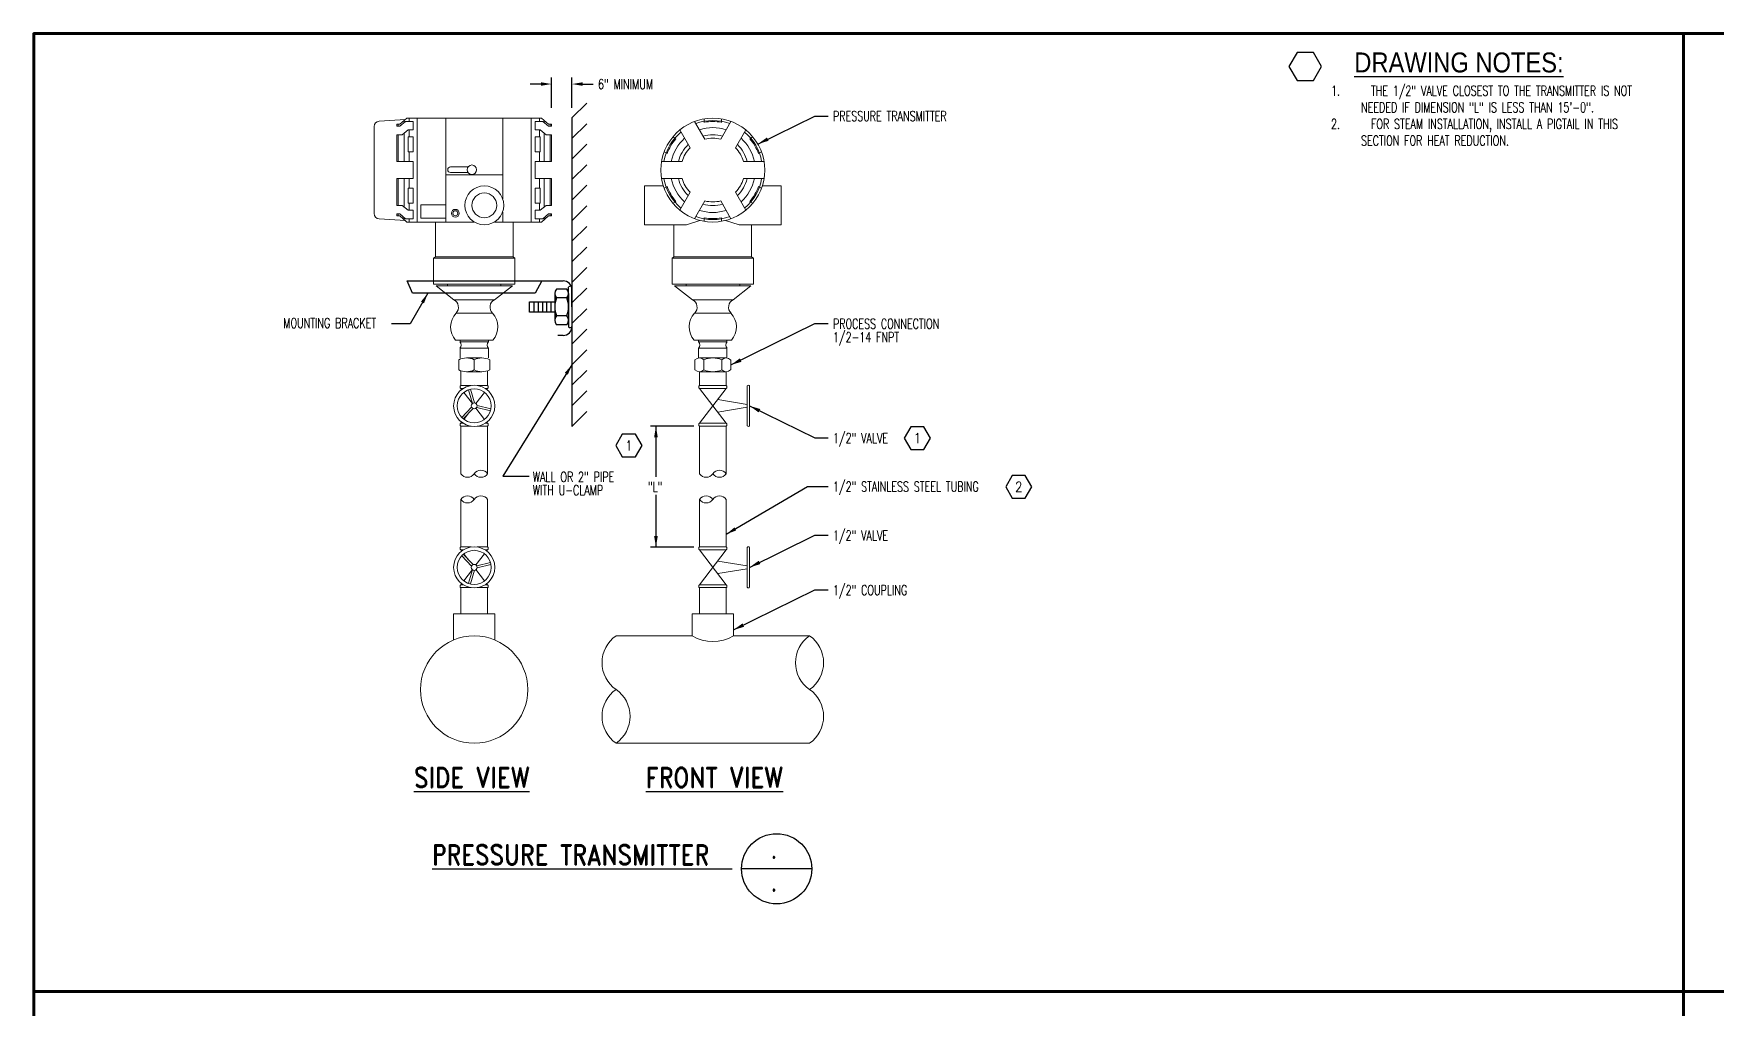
# Model space of a CAD drawing. Header units: inches. Extents: x -3516 to -3144, y -293 to -72.
# Drawn here: x -3516.4 to -3326.6, y -181.5 to -71.6 of the extents above; entities that cross this region are included whole.
import ezdxf
from ezdxf.enums import TextEntityAlignment as Align

# ---------------------------------------------------------------- set-up
doc = ezdxf.new("R2010")
doc.units = ezdxf.units.IN
doc.header["$LTSCALE"] = 0.5
doc.header["$MEASUREMENT"] = 0
doc.layers.get('0').update_dxf_attribs({"lineweight": 18})
doc.layers.get('Defpoints').update_dxf_attribs({"color": 251, "lineweight": 140})
for name, color, linetype in [('FH-TITLES', 101, 'Continuous'), ('MU-PART-NUMB', 21, 'Continuous'), ('MU-PART-NUMB @ 12', 21, 'Continuous')]:
    doc.layers.add(name, color=color, linetype=linetype)
doc.styles.add('ROMAND', font='romand.shx')
doc.styles.add('RomanS', font='romans.shx', dxfattribs={"width": 0.85})
doc.dimstyles.new('FH_Arrow_Leader', dxfattribs={"dimscale": 96, "dimtxt": 0.09375, "dimasz": 0.1, "dimexe": 0.0625, "dimexo": 0.0625, "dimgap": 0.09, "dimtad": 0, "dimtih": 1, "dimtoh": 1, "dimdec": 4, "dimzin": 0, "dimdsep": 46, "dimlunit": 4, "dimtxsty": 'RomanS', "dimcen": 0.09, "dimadec": 0, "dimazin": 0, "dimtfac": 1, "dimtdec": 4, "dimtofl": 0, "dimtmove": 0, "dimatfit": 3, "dimfxl": 1, "dimtolj": 1, "dimtzin": 0, "dimarcsym": 0})

# ---------------------------------------------------------------- blocks, each defined once
blk = doc.blocks.new('Anno_Hexagon')
at = {"color": 0, "linetype": 'ByBlock', "lineweight": -2}
blk.add_lwpolyline([(0.98, 0), (0.49, 0.85), (-0.49, 0.85), (-0.98, 0), (-0.49, -0.85), (0.49, -0.85)], close=True, dxfattribs=at)
at = {"color": 0, "linetype": 'ByBlock', "lineweight": -2, "style": 'RomanS', "width": 0.85}
blk.add_attdef('ID', text='', height=0.75, dxfattribs=at).set_placement((0, 0), align=Align.MIDDLE)

msp = doc.modelspace()

# ---------------------------------------------------------------- linework, layer by layer
for p, q in [((-3474.45, -81.28), (-3477.41, -81.48)), ((-3474.27, -81.12), (-3475.06, -81.82)), ((-3474.44, -81.49), (-3475.06, -82.03)), ((-3474.57, -81.61), (-3474.57, -81.39)), ((-3474.44, -81.49), (-3473.57, -81.49)), ((-3474.27, -81.12), (-3459.12, -81.12)), ((-3474.04, -81.49), (-3474.04, -81.12)), ((-3473.57, -82.46), (-3473.57, -81.49)), ((-3473.13, -81.12), (-3473.13, -92.84)), ((-3469.9, -92.84), (-3469.9, -81.12)), ((-3463.48, -90.21), (-3463.48, -81.12)), ((-3460.25, -81.12), (-3460.25, -92.84)), ((-3458.94, -81.49), (-3459.81, -81.49)), ((-3459.81, -82.46), (-3459.81, -81.49)), ((-3459.34, -81.49), (-3459.34, -81.12)), ((-3459.12, -81.12), (-3458.32, -81.82)), ((-3458.94, -81.49), (-3458.32, -82.03)), ((-3458.81, -81.61), (-3458.81, -81.39)), ((-3441.84, -81.49), (-3440.68, -83.51)), ((-3440.76, -81.6), (-3440.76, -81.2)), ((-3438.9, -83.51), (-3437.74, -81.49)), ((-3438.82, -81.6), (-3438.82, -81.2)), ((-3477.97, -91.89), (-3477.97, -82.08)), ((-3475.41, -81.82), (-3475.41, -82.03)), ((-3475.06, -81.82), (-3475.41, -81.82)), ((-3475.06, -82.03), (-3475.41, -82.03)), ((-3475.41, -82.99), (-3475.41, -86.01)), ((-3474.8, -82.99), (-3475.41, -82.99)), ((-3475.25, -82.03), (-3475.25, -81.82)), ((-3475.25, -86.01), (-3475.25, -82.99)), ((-3474.14, -82.46), (-3474.8, -82.99)), ((-3474.57, -86.01), (-3474.57, -82.81)), ((-3474.14, -82.46), (-3473.57, -82.46)), ((-3474.14, -83.25), (-3473.57, -83.25)), ((-3474.14, -83.25), (-3474.14, -84.93)), ((-3474.04, -83.25), (-3474.04, -82.46)), ((-3473.57, -83.25), (-3473.57, -84.93)), ((-3459.24, -82.46), (-3459.81, -82.46)), ((-3459.81, -83.25), (-3459.81, -84.93)), ((-3459.24, -83.25), (-3459.81, -83.25)), ((-3459.34, -83.25), (-3459.34, -82.46)), ((-3459.24, -82.46), (-3458.58, -82.99)), ((-3459.24, -83.25), (-3459.24, -84.93)), ((-3458.81, -86.01), (-3458.81, -82.81)), ((-3458.58, -82.99), (-3457.97, -82.99)), ((-3458.32, -81.82), (-3457.97, -81.82)), ((-3458.32, -82.03), (-3457.97, -82.03)), ((-3458.13, -82.03), (-3458.13, -81.82)), ((-3458.13, -86.01), (-3458.13, -82.99)), ((-3457.97, -81.82), (-3457.97, -82.03)), ((-3457.97, -82.99), (-3457.97, -86.01)), ((-3444.31, -83.25), (-3443.97, -83.45)), ((-3443.52, -82.46), (-3442.36, -84.47)), ((-3437.22, -84.47), (-3436.06, -82.46)), ((-3435.61, -83.45), (-3435.27, -83.25)), ((-3474.14, -84.93), (-3473.57, -84.93)), ((-3474.04, -86.01), (-3474.04, -84.93)), ((-3459.24, -84.93), (-3459.81, -84.93)), ((-3459.34, -86.01), (-3459.34, -84.93)), ((-3445.28, -84.93), (-3444.94, -85.13)), ((-3434.64, -85.13), (-3434.3, -84.93)), ((-3475.41, -86.01), (-3473.57, -86.01)), ((-3473.57, -87.95), (-3473.57, -86.01)), ((-3469.36, -86.62), (-3467.38, -86.62)), ((-3469.36, -87.26), (-3467.38, -87.26)), ((-3457.97, -86.01), (-3459.81, -86.01)), ((-3459.81, -87.95), (-3459.81, -86.01)), ((-3445.57, -86.01), (-3443.25, -86.01)), ((-3436.33, -86.01), (-3434.01, -86.01)), ((-3475.41, -87.95), (-3473.57, -87.95)), ((-3475.41, -87.95), (-3475.41, -90.97)), ((-3475.25, -90.97), (-3475.25, -87.95)), ((-3474.57, -91.16), (-3474.57, -87.95)), ((-3474.14, -89.03), (-3473.57, -89.03)), ((-3474.14, -89.03), (-3474.14, -90.71)), ((-3474.04, -89.03), (-3474.04, -87.95)), ((-3473.57, -89.03), (-3473.57, -90.71)), ((-3469.9, -87.51), (-3463.48, -87.51)), ((-3457.97, -87.95), (-3459.81, -87.95)), ((-3459.81, -89.03), (-3459.81, -90.71)), ((-3459.24, -89.03), (-3459.81, -89.03)), ((-3459.34, -89.03), (-3459.34, -87.95)), ((-3459.24, -89.03), (-3459.24, -90.71)), ((-3458.81, -91.16), (-3458.81, -87.95)), ((-3458.13, -90.97), (-3458.13, -87.95)), ((-3457.97, -87.95), (-3457.97, -90.97)), ((-3447.49, -88.76), (-3445.37, -88.76)), ((-3447.49, -93.16), (-3447.49, -88.76)), ((-3445.57, -87.95), (-3443.25, -87.95)), ((-3445.28, -89.03), (-3444.94, -88.84)), ((-3436.33, -87.95), (-3434.01, -87.95)), ((-3434.64, -88.84), (-3434.3, -89.03)), ((-3434.2, -88.76), (-3432.09, -88.76)), ((-3432.09, -93.16), (-3432.09, -88.76)), ((-3474.8, -90.97), (-3475.41, -90.97)), ((-3474.14, -91.5), (-3474.8, -90.97)), ((-3474.14, -90.71), (-3473.57, -90.71)), ((-3474.04, -91.5), (-3474.04, -90.71)), ((-3469.9, -90.92), (-3472.69, -90.92)), ((-3472.69, -90.92), (-3472.69, -92.39)), ((-3459.24, -90.71), (-3459.81, -90.71)), ((-3459.34, -91.5), (-3459.34, -90.71)), ((-3459.24, -91.5), (-3458.58, -90.97)), ((-3458.58, -90.97), (-3457.97, -90.97)), ((-3444.31, -90.71), (-3443.97, -90.51)), ((-3443.52, -91.5), (-3442.36, -89.49)), ((-3441.84, -92.47), (-3440.68, -90.46)), ((-3438.9, -90.46), (-3437.74, -92.47)), ((-3437.22, -89.49), (-3436.06, -91.5)), ((-3435.61, -90.51), (-3435.27, -90.71)), ((-3474.45, -92.68), (-3477.41, -92.48)), ((-3475.06, -91.93), (-3475.41, -91.93)), ((-3475.41, -92.15), (-3475.41, -91.93)), ((-3475.06, -92.15), (-3475.41, -92.15)), ((-3475.25, -92.15), (-3475.25, -91.93)), ((-3474.44, -92.47), (-3475.06, -91.93)), ((-3474.27, -92.84), (-3475.06, -92.15)), ((-3474.57, -92.58), (-3474.57, -92.36)), ((-3474.44, -92.47), (-3473.57, -92.47)), ((-3474.27, -92.84), (-3466.69, -92.84)), ((-3474.14, -91.5), (-3473.57, -91.5)), ((-3474.04, -92.84), (-3474.04, -92.47)), ((-3473.57, -92.47), (-3473.57, -91.5)), ((-3472.69, -92.39), (-3469.9, -92.39)), ((-3471.07, -92.84), (-3471.07, -96.78)), ((-3464.41, -92.84), (-3459.12, -92.84)), ((-3463.48, -92.84), (-3463.48, -91.72)), ((-3462.31, -92.84), (-3462.31, -96.78)), ((-3459.24, -91.5), (-3459.81, -91.5)), ((-3459.81, -92.47), (-3459.81, -91.5)), ((-3458.94, -92.47), (-3459.81, -92.47)), ((-3459.34, -92.84), (-3459.34, -92.47)), ((-3459.12, -92.84), (-3458.32, -92.15)), ((-3458.94, -92.47), (-3458.32, -91.93)), ((-3458.81, -92.58), (-3458.81, -92.36)), ((-3458.32, -91.93), (-3457.97, -91.93)), ((-3458.32, -92.15), (-3457.97, -92.15)), ((-3458.13, -92.15), (-3458.13, -91.93)), ((-3457.97, -92.15), (-3457.97, -91.93)), ((-3441.24, -92.66), (-3442.77, -93.16)), ((-3440.76, -92.76), (-3440.76, -92.37)), ((-3438.82, -92.76), (-3438.82, -92.37)), ((-3438.34, -92.66), (-3436.81, -93.16)), ((-3447.49, -93.16), (-3442.77, -93.16)), ((-3444.17, -93.16), (-3444.17, -96.78)), ((-3436.81, -93.16), (-3432.09, -93.16)), ((-3435.41, -93.16), (-3435.41, -96.78)), ((-3471.07, -96.78), (-3471.27, -96.93)), ((-3462.11, -96.93), (-3471.27, -96.93)), ((-3471.27, -96.93), (-3471.27, -99.86)), ((-3471.07, -96.78), (-3462.31, -96.78)), ((-3462.31, -96.78), (-3462.11, -96.93)), ((-3462.11, -96.93), (-3462.11, -99.86)), ((-3444.17, -96.78), (-3444.37, -96.93)), ((-3435.21, -96.93), (-3444.37, -96.93)), ((-3444.37, -96.93), (-3444.37, -99.86)), ((-3444.17, -96.78), (-3435.41, -96.78)), ((-3435.41, -96.78), (-3435.21, -96.93)), ((-3435.21, -96.93), (-3435.21, -99.86)), ((-3471.27, -99.86), (-3462.11, -99.86)), ((-3462.39, -100.03), (-3470.99, -100.03)), ((-3470.99, -100.03), (-3470.99, -100.03)), ((-3470.99, -100.03), (-3468.97, -101.61)), ((-3469.71, -99.86), (-3469.71, -100.03)), ((-3462.39, -100.03), (-3464.41, -101.61)), ((-3463.67, -99.86), (-3463.67, -100.03)), ((-3462.39, -100.03), (-3462.39, -100.03)), ((-3444.37, -99.86), (-3435.21, -99.86)), ((-3435.49, -100.03), (-3444.09, -100.03)), ((-3444.09, -100.03), (-3444.09, -100.03)), ((-3444.09, -100.03), (-3442.07, -101.61)), ((-3442.81, -99.86), (-3442.81, -100.03)), ((-3435.49, -100.03), (-3437.51, -101.61)), ((-3436.76, -99.86), (-3436.76, -100.03)), ((-3435.49, -100.03), (-3435.49, -100.03)), ((-3464.41, -101.61), (-3468.97, -101.61)), ((-3437.51, -101.61), (-3442.07, -101.61)), ((-3468.74, -103.11), (-3464.64, -103.11)), ((-3441.84, -103.11), (-3437.74, -103.11)), ((-3464.59, -106.16), (-3468.79, -106.16)), ((-3468.29, -106.34), (-3468.29, -106.16)), ((-3465.09, -106.34), (-3465.09, -106.16)), ((-3437.69, -106.16), (-3441.89, -106.16)), ((-3441.39, -106.34), (-3441.39, -106.16)), ((-3438.19, -106.34), (-3438.19, -106.16)), ((-3465.09, -106.34), (-3468.29, -106.34)), ((-3468.29, -108.17), (-3468.29, -107.07)), ((-3465.09, -107.07), (-3468.29, -107.07)), ((-3465.09, -108.17), (-3465.09, -107.07)), ((-3438.19, -106.34), (-3441.39, -106.34)), ((-3441.39, -108.17), (-3441.39, -107.07)), ((-3438.19, -107.07), (-3441.39, -107.07)), ((-3438.19, -108.17), (-3438.19, -107.07)), ((-3468.44, -109.52), (-3468.44, -108.37)), ((-3468.2, -109.62), (-3468.2, -111.27)), ((-3467.56, -108.17), (-3465.82, -108.17)), ((-3467.56, -109.72), (-3465.82, -109.72)), ((-3466.69, -109.52), (-3466.69, -108.37)), ((-3465.18, -109.62), (-3465.18, -111.27)), ((-3464.94, -109.52), (-3464.94, -108.37)), ((-3441.8, -109.52), (-3441.8, -108.37)), ((-3438.28, -108.17), (-3441.3, -108.17)), ((-3438.28, -109.72), (-3441.3, -109.72)), ((-3441.3, -109.72), (-3441.3, -111.27)), ((-3440.8, -109.52), (-3440.8, -108.37)), ((-3438.78, -109.52), (-3438.78, -108.37)), ((-3438.28, -109.72), (-3438.28, -111.27)), ((-3437.77, -109.52), (-3437.77, -108.37)), ((-3468.2, -111.27), (-3467.04, -111.27)), ((-3468.2, -111.61), (-3467.94, -111.61)), ((-3468.11, -111.73), (-3468.2, -111.61)), ((-3466.9, -113.3), (-3467.35, -111.77)), ((-3466.67, -113.23), (-3467.12, -111.7)), ((-3466.34, -111.27), (-3465.18, -111.27)), ((-3465.45, -111.61), (-3465.18, -111.61)), ((-3465.18, -111.61), (-3465.27, -111.73)), ((-3441.3, -111.27), (-3438.28, -111.27)), ((-3441.3, -111.61), (-3438.28, -111.61)), ((-3438.28, -111.61), (-3441.3, -115.53)), ((-3438.28, -115.53), (-3441.3, -111.61)), ((-3435.92, -113.57), (-3435.92, -111.32)), ((-3435.65, -113.57), (-3435.65, -111.32)), ((-3466.99, -113.72), (-3468.1, -114.88)), ((-3466.9, -113.3), (-3467.86, -112.05)), ((-3465.52, -112.05), (-3466.49, -113.3)), ((-3466.41, -113.76), (-3464.85, -114.13)), ((-3466.36, -113.53), (-3464.8, -113.9)), ((-3435.92, -113.41), (-3439.24, -112.87)), ((-3435.92, -113.73), (-3439.24, -114.28)), ((-3435.92, -113.57), (-3435.92, -115.82)), ((-3435.65, -113.57), (-3435.65, -115.82)), ((-3468.11, -115.41), (-3468.2, -115.53)), ((-3468.2, -115.53), (-3467.94, -115.53)), ((-3466.82, -113.88), (-3467.92, -115.05)), ((-3467.42, -114.51), (-3467.86, -115.09)), ((-3465.52, -115.09), (-3466.49, -113.84)), ((-3465.45, -115.53), (-3465.18, -115.53)), ((-3465.18, -115.53), (-3465.27, -115.41)), ((-3441.3, -115.53), (-3438.28, -115.53)), ((-3468.2, -115.87), (-3468.2, -121.22)), ((-3468.2, -115.87), (-3467.04, -115.87)), ((-3466.34, -115.87), (-3465.18, -115.87)), ((-3465.18, -115.87), (-3465.18, -121.22)), ((-3441.3, -115.87), (-3441.3, -121.22)), ((-3441.3, -115.87), (-3438.28, -115.87)), ((-3438.28, -115.87), (-3438.28, -121.22)), ((-3468.2, -124.12), (-3468.2, -129.48)), ((-3465.18, -124.12), (-3465.18, -129.48)), ((-3441.3, -124.12), (-3441.3, -129.48)), ((-3438.28, -124.12), (-3438.28, -129.48)), ((-3468.2, -129.48), (-3467.04, -129.48)), ((-3468.2, -129.82), (-3467.94, -129.82)), ((-3468.11, -129.94), (-3468.2, -129.82)), ((-3466.99, -131.63), (-3468.1, -130.47)), ((-3466.82, -131.47), (-3467.92, -130.3)), ((-3467.42, -130.84), (-3467.86, -130.26)), ((-3465.52, -130.26), (-3466.49, -131.51)), ((-3466.34, -129.48), (-3465.18, -129.48)), ((-3465.45, -129.82), (-3465.18, -129.82)), ((-3465.18, -129.82), (-3465.27, -129.94)), ((-3441.3, -129.48), (-3438.28, -129.48)), ((-3441.3, -129.82), (-3438.28, -129.82)), ((-3438.28, -129.82), (-3441.3, -133.74)), ((-3438.28, -133.74), (-3441.3, -129.82)), ((-3435.92, -131.78), (-3435.92, -129.53)), ((-3435.65, -131.78), (-3435.65, -129.53)), ((-3466.9, -132.04), (-3467.86, -133.3)), ((-3466.9, -132.05), (-3467.35, -133.58)), ((-3466.67, -132.11), (-3467.12, -133.65)), ((-3465.52, -133.3), (-3466.49, -132.04)), ((-3466.41, -131.59), (-3464.85, -131.22)), ((-3466.36, -131.82), (-3464.8, -131.45)), ((-3435.92, -131.62), (-3439.24, -131.07)), ((-3435.92, -131.94), (-3439.24, -132.48)), ((-3435.92, -131.78), (-3435.92, -134.02)), ((-3435.65, -131.78), (-3435.65, -134.02)), ((-3468.11, -133.62), (-3468.2, -133.74)), ((-3468.2, -133.74), (-3467.94, -133.74)), ((-3468.2, -134.07), (-3467.04, -134.07)), ((-3468.2, -137.02), (-3468.2, -134.07)), ((-3466.34, -134.07), (-3465.18, -134.07)), ((-3465.45, -133.74), (-3465.18, -133.74)), ((-3465.18, -133.74), (-3465.27, -133.62)), ((-3465.18, -137.02), (-3465.18, -134.07)), ((-3441.3, -133.74), (-3438.28, -133.74)), ((-3441.3, -134.07), (-3438.28, -134.07)), ((-3441.3, -137.02), (-3441.3, -134.07)), ((-3438.28, -137.02), (-3438.28, -134.07)), ((-3469.01, -137.02), (-3464.37, -137.02)), ((-3469.01, -137.02), (-3469.01, -139.97)), ((-3464.37, -137.02), (-3464.37, -139.97)), ((-3442.11, -137.02), (-3437.47, -137.02)), ((-3442.11, -137.02), (-3442.11, -139.51)), ((-3437.47, -137.02), (-3437.47, -139.51)), ((-3442.11, -139.51), (-3450.7, -139.51)), ((-3437.47, -139.51), (-3428.88, -139.51)), ((-3428.88, -151.6), (-3450.7, -151.6))]:
    msp.add_line(p, q)
for centre, radius in [((-3439.79, -86.98), 5.86), ((-3466.95, -86.94), 0.532), ((-3465.55, -90.96), 2.2), ((-3465.55, -90.96), 1.4), ((-3468.82, -91.85), 0.44), ((-3468.82, -91.85), 0.28), ((-3466.69, -113.57), 2.32), ((-3466.69, -113.57), 1.92), ((-3466.69, -113.57), 0.337), ((-3466.69, -131.78), 2.32), ((-3466.69, -131.78), 1.92), ((-3466.69, -131.78), 0.337), ((-3466.69, -145.56), 6.05)]:
    msp.add_circle(centre, radius)
for centre, radius, start, end in [((-3477.37, -82.08), 0.6, 93.8354, 180), ((-3439.79, -86.98), 5.59, 69.9875, 110.0125), ((-3439.79, -86.98), 5.47, 79.7911, 100.2089), ((-3439.79, -86.98), 5.59, 129.9875, 170.0125), ((-3439.79, -86.98), 5.47, 139.7911, 160.2089), ((-3439.79, -86.98), 4.79, 131.6772, 168.3228), ((-3439.79, -86.98), 4.79, 71.6772, 108.3228), ((-3439.79, -86.98), 3.99, 74.0624, 105.9376), ((-3439.79, -86.98), 3.59, 75.6672, 104.3328), ((-3439.79, -86.98), 4.79, 11.6772, 48.3228), ((-3439.79, -86.98), 5.59, 9.9875, 50.0125), ((-3439.79, -86.98), 5.47, 19.7911, 40.2089), ((-3439.79, -86.98), 3.99, 134.0624, 165.9376), ((-3439.79, -86.98), 3.59, 135.6672, 164.3328), ((-3439.79, -86.98), 3.59, 15.6672, 44.3328), ((-3439.79, -86.98), 3.99, 14.0624, 45.9376), ((-3469.36, -86.94), 0.319, 90, 270), ((-3439.79, -86.98), 5.59, 189.9875, 230.0125), ((-3439.79, -86.98), 5.47, 199.7911, 220.2089), ((-3439.79, -86.98), 4.79, 191.6772, 228.3228), ((-3439.79, -86.98), 3.99, 194.0624, 225.9376), ((-3439.79, -86.98), 3.59, 195.6672, 224.3328), ((-3439.79, -86.98), 3.59, 315.6672, 344.3328), ((-3439.79, -86.98), 3.99, 314.0624, 345.9376), ((-3439.79, -86.98), 4.79, 311.6772, 348.3228), ((-3439.79, -86.98), 5.59, 309.9875, 350.0125), ((-3439.79, -86.98), 5.47, 319.7911, 340.2089), ((-3439.79, -86.98), 3.99, 254.0624, 285.9376), ((-3439.79, -86.98), 3.59, 255.6672, 284.3328), ((-3477.37, -91.89), 0.6, 180, 266.1646), ((-3439.79, -86.98), 5.59, 249.9875, 290.0125), ((-3439.79, -86.98), 4.79, 251.6772, 288.3228), ((-3439.79, -86.98), 5.47, 259.7911, 280.2089), ((-3469.42, -102.44), 0.949, 315.549, 61.9315), ((-3463.96, -102.44), 0.949, 118.0685, 224.451), ((-3442.51, -102.44), 0.949, 315.549, 61.9315), ((-3437.06, -102.44), 0.949, 118.0685, 224.451), ((-3467.08, -104.66), 2.27, 136.8979, 221.2647), ((-3466.3, -104.66), 2.27, 318.7353, 43.1021), ((-3440.18, -104.66), 2.27, 136.8979, 221.2647), ((-3439.4, -104.66), 2.27, 318.7353, 43.1021), ((-3468.71, -106.71), 0.554, 318.8764, 41.1236), ((-3464.67, -106.71), 0.554, 138.8764, 221.1236), ((-3441.81, -106.71), 0.554, 318.8764, 41.1236), ((-3437.77, -106.71), 0.554, 138.8764, 221.1236), ((-3467.56, -110.16), 1.99, 63.9922, 116.0078), ((-3467.56, -107.73), 1.99, 243.9922, 296.0078), ((-3465.82, -110.16), 1.99, 63.9922, 116.0078), ((-3465.82, -107.73), 1.99, 243.9922, 296.0078), ((-3441.3, -108.9), 0.731, 46.3972, 133.6028), ((-3441.3, -108.99), 0.731, 226.3972, 313.6028), ((-3439.79, -110.79), 2.62, 67.3801, 112.6199), ((-3439.79, -107.1), 2.62, 247.3801, 292.6199), ((-3438.28, -108.9), 0.731, 46.3972, 133.6028), ((-3438.28, -108.99), 0.731, 226.3972, 313.6028), ((-3468.08, -111.44), 0.211, 127.2285, 232.7715), ((-3465.31, -111.44), 0.211, 307.2285, 52.7715), ((-3441.17, -111.44), 0.211, 127.2285, 232.7715), ((-3438.4, -111.44), 0.211, 307.2285, 52.7715), ((-3435.78, -111.4), 0.157, 30.7392, 149.2608), ((-3468.08, -115.7), 0.211, 127.2285, 232.7715), ((-3465.31, -115.7), 0.211, 307.2285, 52.7715), ((-3441.17, -115.7), 0.211, 127.2285, 232.7715), ((-3438.4, -115.7), 0.211, 307.2285, 52.7715), ((-3435.78, -115.74), 0.157, 210.7392, 329.2608), ((-3467.45, -120.7), 0.922, 214.9323, 325.0677), ((-3465.93, -121.75), 0.922, 34.9323, 145.0677), ((-3465.93, -120.7), 0.922, 214.9323, 325.0677), ((-3440.54, -120.7), 0.922, 214.9323, 325.0677), ((-3439.03, -121.75), 0.922, 34.9323, 145.0677), ((-3439.03, -120.7), 0.922, 214.9323, 325.0677), ((-3467.45, -124.65), 0.922, 34.9323, 145.0677), ((-3467.45, -123.6), 0.922, 214.9323, 325.0677), ((-3465.93, -124.65), 0.922, 34.9323, 145.0677), ((-3440.54, -124.65), 0.922, 34.9323, 145.0677), ((-3440.54, -123.6), 0.922, 214.9323, 325.0677), ((-3439.03, -124.65), 0.922, 34.9323, 145.0677), ((-3468.08, -129.65), 0.211, 127.2285, 232.7715), ((-3465.31, -129.65), 0.211, 307.2285, 52.7715), ((-3441.17, -129.65), 0.211, 127.2285, 232.7715), ((-3438.4, -129.65), 0.211, 307.2285, 52.7715), ((-3435.78, -129.61), 0.157, 30.7392, 149.2608), ((-3468.08, -133.91), 0.211, 127.2285, 232.7715), ((-3465.31, -133.91), 0.211, 307.2285, 52.7715), ((-3441.17, -133.91), 0.211, 127.2285, 232.7715), ((-3438.4, -133.91), 0.211, 307.2285, 52.7715), ((-3435.78, -133.94), 0.157, 210.7392, 329.2608), ((-3448.59, -142.53), 3.69, 124.9323, 235.0677), ((-3439.79, -135.54), 4.6, 239.7221, 300.2779), ((-3426.77, -142.53), 3.69, 124.9323, 235.0677), ((-3430.99, -142.53), 3.69, 304.9323, 55.0677), ((-3448.59, -148.58), 3.69, 124.9323, 235.0677), ((-3452.81, -148.58), 3.69, 304.9323, 55.0677), ((-3430.99, -148.58), 3.69, 304.9323, 55.0677)]:
    msp.add_arc(centre, radius, start, end)
at = {"layer": 'Defpoints'}
for points in [[(-3516.36, -179.6), (-3330.36, -179.6), (-3330.36, -71.6), (-3516.36, -71.6)], [(-3330.36, -179.6), (-3144.36, -179.6), (-3144.36, -71.6), (-3330.36, -71.6)], [(-3516.36, -287.6), (-3330.36, -287.6), (-3330.36, -179.6), (-3516.36, -179.6)]]:
    msp.add_lwpolyline(points, close=True, dxfattribs=at)
at = {"layer": 'FH-TITLES'}
msp.add_line((-3428.63, -165.77), (-3436.55, -165.77), dxfattribs=at)
msp.add_circle((-3432.59, -165.77), 3.96, dxfattribs=at)
at = {"layer": 'MU-PART-NUMB'}
for p, q in [((-3459.17, -77.28), (-3460.37, -77.28)), ((-3457.97, -79.97), (-3457.97, -76.53)), ((-3455.67, -79.95), (-3455.67, -76.53)), ((-3454.47, -77.28), (-3453.27, -77.28)), ((-3455.67, -81.1), (-3454, -79.43)), ((-3455.67, -81.1), (-3455.67, -115.88)), ((-3434.72, -84.05), (-3428.29, -80.89)), ((-3428.29, -80.89), (-3426.77, -80.89)), ((-3455.67, -83.42), (-3454, -81.75)), ((-3455.67, -85.74), (-3454, -84.07)), ((-3455.67, -88.06), (-3454, -86.39)), ((-3455.67, -90.38), (-3454, -88.7)), ((-3455.67, -92.7), (-3454, -91.02)), ((-3455.67, -95.01), (-3454, -93.34)), ((-3455.67, -97.33), (-3454, -95.66)), ((-3455.67, -99.65), (-3454, -97.98)), ((-3459.07, -99.47), (-3456.67, -99.47)), ((-3456.25, -100.4), (-3457.4, -100.4)), ((-3456.05, -102.41), (-3456.05, -100.17)), ((-3455.67, -102.41), (-3455.67, -100.17)), ((-3455.67, -101.97), (-3454, -100.3)), ((-3455.67, -100.47), (-3455.67, -104.63)), ((-3459.97, -101.83), (-3459.97, -102.99)), ((-3459.48, -101.83), (-3459.48, -102.99)), ((-3458.99, -101.83), (-3458.99, -102.99)), ((-3458.54, -101.83), (-3458.54, -102.99)), ((-3458.05, -101.83), (-3458.05, -102.99)), ((-3457.6, -100.9), (-3457.6, -103.92)), ((-3456.25, -101.4), (-3457.4, -101.4)), ((-3456.05, -100.9), (-3456.05, -103.92)), ((-3456.05, -102.41), (-3456.05, -104.66)), ((-3455.67, -102.41), (-3455.67, -104.66)), ((-3456.25, -103.42), (-3457.4, -103.42)), ((-3455.67, -104.29), (-3454, -102.62)), ((-3437.77, -108.96), (-3428.29, -104.3)), ((-3428.29, -104.3), (-3426.77, -104.3)), ((-3456.25, -104.43), (-3457.4, -104.43)), ((-3456.67, -105.63), (-3457.25, -105.63)), ((-3455.67, -106.61), (-3454, -104.93)), ((-3455.67, -108.93), (-3454, -107.25)), ((-3455.67, -111.24), (-3454, -109.57)), ((-3455.67, -113.56), (-3454, -111.89)), ((-3435.65, -113.57), (-3428.29, -117.18)), ((-3455.67, -115.88), (-3454, -114.21)), ((-3441.93, -115.87), (-3446.83, -115.87)), ((-3446.2, -115.87), (-3446.2, -121.58)), ((-3428.29, -117.18), (-3426.77, -117.18)), ((-3446.2, -123.59), (-3446.2, -129.48)), ((-3435.65, -131.78), (-3428.29, -128.16)), ((-3428.29, -128.16), (-3426.77, -128.16)), ((-3446.83, -129.48), (-3441.93, -129.48)), ((-3437.47, -138.84), (-3428.29, -134.33)), ((-3428.29, -134.33), (-3426.77, -134.33))]:
    msp.add_line(p, q, dxfattribs=at)
at = {"layer": 'MU-PART-NUMB', "linetype": 'ByBlock', "lineweight": -2}
for points in [[(-3371.15, -75.3), (-3372.07, -73.71), (-3373.91, -73.71), (-3374.83, -75.3), (-3373.91, -76.89), (-3372.07, -76.89)], [(-3447.77, -118.05), (-3448.51, -116.77), (-3449.99, -116.77), (-3450.73, -118.05), (-3449.99, -119.33), (-3448.51, -119.33)], [(-3415.24, -117.2), (-3415.98, -115.92), (-3417.46, -115.92), (-3418.2, -117.2), (-3417.46, -118.48), (-3415.98, -118.48)]]:
    msp.add_lwpolyline(points, close=True, dxfattribs=at)
at = {"layer": 'MU-PART-NUMB'}
for points in [[(-3474.26, -99.47), (-3459.07, -99.47), (-3459.8, -100.87), (-3473.66, -100.87)], [(-3460.46, -101.83), (-3457.6, -101.83), (-3457.6, -102.99), (-3460.46, -102.99)]]:
    msp.add_lwpolyline(points, close=True, dxfattribs=at)
for centre, radius, start, end in [((-3456.87, -100.9), 0.731, 136.3972, 223.6028), ((-3456.67, -100.47), 1, 0, 90), ((-3456.78, -100.9), 0.731, 316.3972, 43.6028), ((-3455.86, -100.34), 0.258, 42.8977, 137.1023), ((-3454.98, -102.41), 2.62, 157.3801, 202.6199), ((-3458.67, -102.41), 2.62, 337.3801, 22.6199), ((-3456.87, -103.92), 0.731, 136.3972, 223.6028), ((-3456.78, -103.92), 0.731, 316.3972, 43.6028), ((-3456.67, -104.63), 1, 270, 0), ((-3455.86, -104.48), 0.258, 222.8977, 317.1023)]:
    msp.add_arc(centre, radius, start, end, dxfattribs=at)
for points in [[(-3459.17, -77.08), (-3459.17, -77.48), (-3457.97, -77.28)], [(-3454.47, -77.08), (-3454.47, -77.48), (-3455.67, -77.28)], [(-3433.5, -83.68), (-3434.72, -84.05), (-3433.69, -83.31)], [(-3436.56, -108.6), (-3437.77, -108.96), (-3436.74, -108.22)], [(-3434.43, -113.93), (-3435.65, -113.57), (-3434.62, -114.31)], [(-3445.99, -117.12), (-3446.2, -115.87), (-3446.41, -117.12)], [(-3445.99, -128.23), (-3446.2, -129.48), (-3446.41, -128.23)], [(-3434.43, -131.41), (-3435.65, -131.78), (-3434.62, -131.04)], [(-3436.26, -138.48), (-3437.47, -138.84), (-3436.44, -138.1)]]:
    msp.add_solid(points, dxfattribs=at)

# ---------------------------------------------------------------- block references
at = {"layer": 'MU-PART-NUMB @ 12', "xscale": 1.5, "yscale": 1.5, "zscale": 1.5}
msp.add_blockref('Anno_Hexagon', (-3405.29, -122.7), dxfattribs=at).add_auto_attribs({'ID': '2'})

# ---------------------------------------------------------------- texts
at = {"layer": 'FH-TITLES', "style": 'ROMAND', "width": 0.85}
for s, p in [('%%USIDE VIEW', (-3466.97, -156.61)), ('%%UFRONT VIEW', (-3439.61, -156.61)), ('%%UPRESSURE TRANSMITTER  ', (-3454.52, -165.32))]:
    msp.add_text(s, height=2.25, dxfattribs=at).set_placement(p, align=Align.CENTER)
at = {"layer": 'FH-TITLES', "style": 'ROMAND'}
for p in [(-3432.9, -164.59), (-3432.9, -168.28)]:
    msp.add_text('.', height=1.5, dxfattribs=at).set_placement(p, align=Align.CENTER)
at = {"layer": 'MU-PART-NUMB', "style": 'RomanS', "width": 0.7}
for s, p in [('6" MINIMUM', (-3452.74, -77.85)), ('PRESSURE TRANSMITTER', (-3426.24, -81.46)), ('MOUNTING BRACKET', (-3488.21, -104.79)), ('PROCESS CONNECTION', (-3426.24, -104.88)), ('1/2-14 FNPT', (-3426.24, -106.38)), ('1/2" VALVE', (-3426.24, -117.76)), ('WALL OR 2" PIPE', (-3460.08, -122.14)), ('WITH U-CLAMP', (-3460.08, -123.64)), ('1/2" STAINLESS STEEL TUBING', (-3426.24, -123.23)), ('1/2" VALVE', (-3426.24, -128.74)), ('1/2" COUPLING', (-3426.24, -134.91))]:
    msp.add_text(s, height=1.125, dxfattribs=at).set_placement(p)
at = {"layer": 'MU-PART-NUMB', "linetype": 'ByBlock', "style": 'RomanS', "width": 0.85}
for p in [(-3449.25, -118.05), (-3416.72, -117.2)]:
    msp.add_text('1', height=1.12, dxfattribs=at).set_placement(p, align=Align.MIDDLE)
at = {"layer": 'MU-PART-NUMB', "style": 'RomanS', "width": 0.7}
msp.add_text('"L"', height=1.125, dxfattribs=at).set_placement((-3446.29, -122.69), align=Align.MIDDLE_CENTER)
at = {"layer": 'MU-PART-NUMB', "insert": (-3370.08, -73.72), "char_height": 1.125, "width": 35.7921, "attachment_point": 1, "style": 'RomanS'}
msp.add_mtext('\\A1;{\\fArial|b0|i0|c0|p34;\\H2x;\\W1;   \\W0.85;\\LDRAWING NOTES:\\H0.5x;\\P\\pi-3.375,l3.375;\\Fromans|c0;\\W0.7;\\l1.^ITHE 1/2" VALVE CLOSEST TO THE TRANSMITTER IS NOT NEEDED IF DIMENSION "L" IS LESS THAN 15\'-0". \\P2.^IFOR STEAM INSTALLATION, INSTALL A PIGTAIL IN THIS SECTION FOR HEAT REDUCTION.}', dxfattribs=at)

# ---------------------------------------------------------------- leaders
at = {"layer": 'MU-PART-NUMB @ 12'}
for points in [[(-3471.92, -100.87), (-3473.91, -104.31), (-3476, -104.31)], [(-3455.67, -108.93), (-3463.47, -121.51), (-3460.5, -121.51)], [(-3438.28, -128.05), (-3429.12, -122.68), (-3426.79, -122.68)]]:
    msp.add_leader(points, dimstyle='FH_Arrow_Leader', override={"dimscale": 12, "dimgap": 0.09, "dimtad": 0}, dxfattribs=at)

doc.saveas('drawing.dxf')
